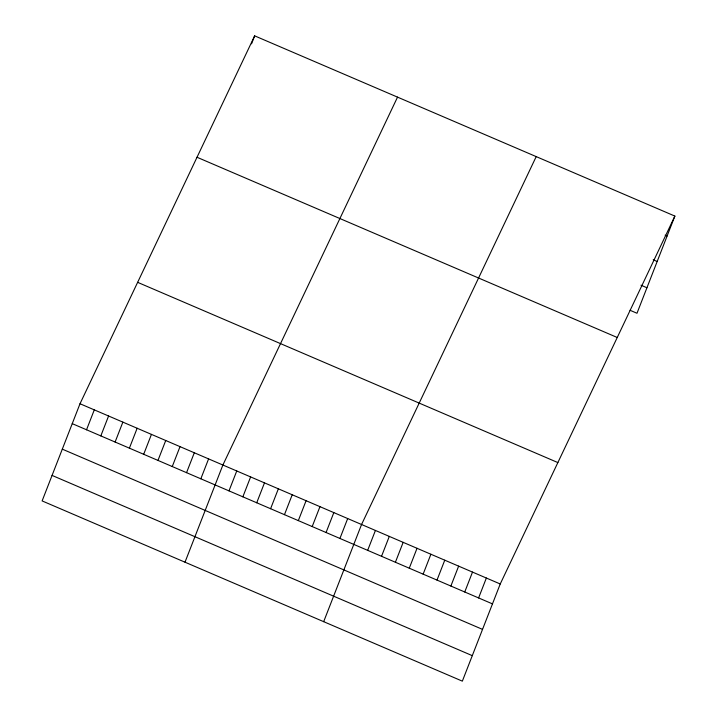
<?xml version="1.0" encoding="UTF-8"?>
<svg xmlns="http://www.w3.org/2000/svg" width="717" height="717" viewBox="0 0 717 717"><rect width="100%" height="100%" fill="white"/><g stroke="black" fill="none" stroke-linecap="round" stroke-linejoin="round"><path stroke-width="1.08" d="M80.008 403.743L42.124 500.914L462.348 681.15L500.233 583.979L674.876 216.086L254.652 35.85L80.008 403.743L500.233 583.979M86.533 429.779L94.294 409.873M251.542 43.809L254.652 35.85M100.819 435.909L108.581 416.003M115.105 442.039L122.867 422.125M129.392 448.161L137.153 428.255M143.687 454.291L151.448 434.385M157.973 460.422L165.735 440.516M172.259 466.552L180.021 446.637M186.545 472.673L194.307 452.768M200.832 478.804L208.593 458.898M184.995 562.2L222.888 465.019L397.532 97.127M228.992 490.876L236.753 470.97M242.857 496.827L250.618 476.922M256.722 502.778L264.483 482.864M270.596 508.72L278.357 488.815M284.461 514.672L292.222 494.766M298.326 520.614L306.087 500.708M312.2 526.565L319.961 506.659M326.065 532.516L333.826 512.601M339.93 538.458L347.691 518.552M323.672 621.675L361.556 524.503L536.208 156.602M367.669 550.36L375.43 530.446M381.534 556.302L389.295 536.397M395.399 562.253L403.16 542.348M409.273 568.196L417.034 548.29M423.138 574.147L430.899 554.241M437.003 580.098L444.764 560.183M450.876 586.04L458.638 566.134M464.741 591.991L472.503 572.085M478.606 597.933L486.368 578.027M674.876 216.086L636.992 313.257L630.064 310.282M665.134 235.14L667.115 235.992M653.214 259.787L657.175 261.49M640.989 285.205L646.931 287.759M197.014 157.256L617.247 337.492M137.637 282.337L557.871 462.573M72.247 423.648L492.471 603.884M62.307 449.147L482.532 629.383M52.063 475.416L472.288 655.652"/></g></svg>
